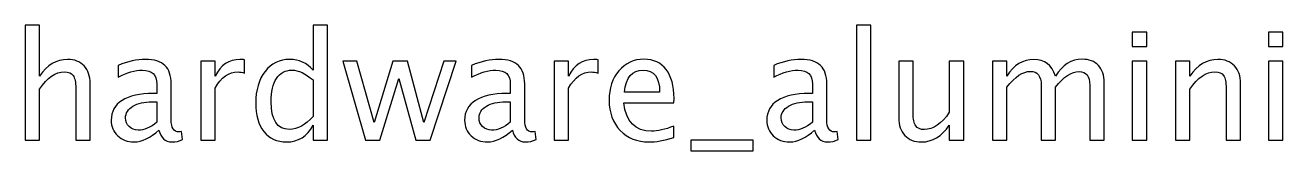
# Model space of a CAD drawing. Header units: centimetres. Extents: x -278 to 212, y -227 to 148.
# Drawn here: x -277.6 to -203.5, y -198.8 to -191.3 of the extents above; entities that cross this region are included whole.
import ezdxf

# ---------------------------------------------------------------- set-up
doc = ezdxf.new("R2010")
doc.units = ezdxf.units.CM
doc.header["$MEASUREMENT"] = 0
doc.layers.add('Layer 1', color=7, linetype='Continuous')

msp = doc.modelspace()

# ---------------------------------------------------------------- linework, layer by layer
at = {"layer": 'Layer 1'}
for points, knots in [([(-277.60928, -198.13531), (-277.60928, -198.13531), (-277.60928, -191.33552), (-277.60928, -191.33552), (-277.60928, -191.33552), (-277.60928, -191.33552), (-276.76262, -191.33552), (-276.76262, -191.33552), (-276.76262, -191.33552), (-276.76262, -191.33552), (-276.76262, -194.34442), (-276.76262, -194.34442), (-276.76262, -194.34442), (-276.3143, -193.69031), (-275.76455, -193.36399), (-275.11485, -193.36399), (-275.11485, -193.36399), (-274.70622, -193.36399), (-274.38137, -193.49187), (-274.14177, -193.74911), (-274.14177, -193.74911), (-273.90218, -194.00487), (-273.78165, -194.3503), (-273.78165, -194.78245), (-273.78165, -194.78245), (-273.78165, -194.78245), (-273.78165, -198.13531), (-273.78165, -198.13531), (-273.78165, -198.13531), (-273.78165, -198.13531), (-274.62831, -198.13531), (-274.62831, -198.13531), (-274.62831, -198.13531), (-274.62831, -198.13531), (-274.62831, -195.0588), (-274.62831, -195.0588), (-274.62831, -195.0588), (-274.62831, -194.7119), (-274.67976, -194.46495), (-274.78118, -194.31796), (-274.78118, -194.31796), (-274.88408, -194.1695), (-275.05312, -194.09601), (-275.28977, -194.09601), (-275.28977, -194.09601), (-275.81012, -194.09601), (-276.30107, -194.43555), (-276.76262, -195.11465), (-276.76262, -195.11465), (-276.76262, -195.11465), (-276.76262, -198.13531), (-276.76262, -198.13531), (-276.76262, -198.13531), (-276.76262, -198.13531), (-277.60928, -198.13531), (-277.60928, -198.13531)], [0, 0, 0, 0, 0.06666667, 0.06666667, 0.06666667, 0.06666667, 0.13333333, 0.13333333, 0.13333333, 0.13333333, 0.2, 0.2, 0.2, 0.2, 0.26666667, 0.26666667, 0.26666667, 0.26666667, 0.33333333, 0.33333333, 0.33333333, 0.33333333, 0.4, 0.4, 0.4, 0.4, 0.46666667, 0.46666667, 0.46666667, 0.46666667, 0.53333333, 0.53333333, 0.53333333, 0.53333333, 0.6, 0.6, 0.6, 0.6, 0.66666667, 0.66666667, 0.66666667, 0.66666667, 0.73333333, 0.73333333, 0.73333333, 0.73333333, 0.8, 0.8, 0.8, 0.8, 0.86666667, 0.86666667, 0.86666667, 0.86666667, 1, 1, 1, 1]), ([(-260.6495, -198.13531), (-260.6495, -198.13531), (-260.6495, -197.25778), (-260.6495, -197.25778), (-260.6495, -197.25778), (-260.99493, -197.91335), (-261.51528, -198.24114), (-262.21055, -198.24114), (-262.21055, -198.24114), (-262.77499, -198.24114), (-263.2189, -198.03683), (-263.54228, -197.62672), (-263.54228, -197.62672), (-263.86566, -197.21662), (-264.02735, -196.65658), (-264.02735, -195.94662), (-264.02735, -195.94662), (-264.02735, -195.17051), (-263.84361, -194.5458), (-263.47761, -194.07249), (-263.47761, -194.07249), (-263.11013, -193.60065), (-262.628, -193.36399), (-262.02975, -193.36399), (-262.02975, -193.36399), (-261.47559, -193.36399), (-261.01404, -193.57566), (-260.6495, -194.00046), (-260.6495, -194.00046), (-260.6495, -194.00046), (-260.6495, -191.33552), (-260.6495, -191.33552), (-260.6495, -191.33552), (-260.6495, -191.33552), (-259.80284, -191.33552), (-259.80284, -191.33552), (-259.80284, -191.33552), (-259.80284, -191.33552), (-259.80284, -198.13531), (-259.80284, -198.13531), (-259.80284, -198.13531), (-259.80284, -198.13531), (-260.6495, -198.13531), (-260.6495, -198.13531)], [0, 0, 0, 0, 0.08333333, 0.08333333, 0.08333333, 0.08333333, 0.16666667, 0.16666667, 0.16666667, 0.16666667, 0.25, 0.25, 0.25, 0.25, 0.33333333, 0.33333333, 0.33333333, 0.33333333, 0.41666667, 0.41666667, 0.41666667, 0.41666667, 0.5, 0.5, 0.5, 0.5, 0.58333333, 0.58333333, 0.58333333, 0.58333333, 0.66666667, 0.66666667, 0.66666667, 0.66666667, 0.75, 0.75, 0.75, 0.75, 0.83333333, 0.83333333, 0.83333333, 0.83333333, 1, 1, 1, 1]), ([(-228.63934, -198.13531), (-228.63934, -198.13531), (-228.63934, -191.33552), (-228.63934, -191.33552), (-228.63934, -191.33552), (-228.63934, -191.33552), (-227.79268, -191.33552), (-227.79268, -191.33552), (-227.79268, -191.33552), (-227.79268, -191.33552), (-227.79268, -198.13531), (-227.79268, -198.13531), (-227.79268, -198.13531), (-227.79268, -198.13531), (-228.63934, -198.13531), (-228.63934, -198.13531)], [0, 0, 0, 0, 0.2, 0.2, 0.2, 0.2, 0.4, 0.4, 0.4, 0.4, 0.6, 0.6, 0.6, 0.6, 1, 1, 1, 1]), ([(-212.38217, -192.60552), (-212.38217, -192.60552), (-212.38217, -191.75885), (-212.38217, -191.75885), (-212.38217, -191.75885), (-212.38217, -191.75885), (-211.53551, -191.75885), (-211.53551, -191.75885), (-211.53551, -191.75885), (-211.53551, -191.75885), (-211.53551, -192.60552), (-211.53551, -192.60552), (-211.53551, -192.60552), (-211.53551, -192.60552), (-212.38217, -192.60552), (-212.38217, -192.60552)], [0, 0, 0, 0, 0.2, 0.2, 0.2, 0.2, 0.4, 0.4, 0.4, 0.4, 0.6, 0.6, 0.6, 0.6, 1, 1, 1, 1]), ([(-204.35942, -192.60552), (-204.35942, -192.60552), (-204.35942, -191.75885), (-204.35942, -191.75885), (-204.35942, -191.75885), (-204.35942, -191.75885), (-203.51276, -191.75885), (-203.51276, -191.75885), (-203.51276, -191.75885), (-203.51276, -191.75885), (-203.51276, -192.60552), (-203.51276, -192.60552), (-203.51276, -192.60552), (-203.51276, -192.60552), (-204.35942, -192.60552), (-204.35942, -192.60552)], [0, 0, 0, 0, 0.2, 0.2, 0.2, 0.2, 0.4, 0.4, 0.4, 0.4, 0.6, 0.6, 0.6, 0.6, 1, 1, 1, 1]), ([(-269.72618, -197.54), (-270.23476, -198.00743), (-270.72424, -198.24114), (-271.19461, -198.24114), (-271.19461, -198.24114), (-271.5812, -198.24114), (-271.90311, -198.12061), (-272.1574, -197.87808), (-272.1574, -197.87808), (-272.41317, -197.63554), (-272.54105, -197.3298), (-272.54105, -196.96085), (-272.54105, -196.96085), (-272.54105, -196.4508), (-272.32644, -196.05833), (-271.89723, -195.78493), (-271.89723, -195.78493), (-271.46802, -195.51153), (-270.85213, -195.37483), (-270.04956, -195.37483), (-270.04956, -195.37483), (-270.04956, -195.37483), (-269.85112, -195.37483), (-269.85112, -195.37483), (-269.85112, -195.37483), (-269.85112, -195.37483), (-269.85112, -194.81185), (-269.85112, -194.81185), (-269.85112, -194.81185), (-269.85112, -194.26946), (-270.13334, -193.99899), (-270.69925, -193.99899), (-270.69925, -193.99899), (-271.13729, -193.99899), (-271.61648, -194.13716), (-272.13535, -194.41351), (-272.13535, -194.41351), (-272.13535, -194.41351), (-272.13535, -193.71677), (-272.13535, -193.71677), (-272.13535, -193.71677), (-271.56503, -193.48159), (-271.02704, -193.36399), (-270.52287, -193.36399), (-270.52287, -193.36399), (-270.00399, -193.36399), (-269.62034, -193.48159), (-269.37487, -193.71824), (-269.37487, -193.71824), (-269.12792, -193.9549), (-269.00445, -194.31943), (-269.00445, -194.81185), (-269.00445, -194.81185), (-269.00445, -194.81185), (-269.00445, -196.92411), (-269.00445, -196.92411), (-269.00445, -196.92411), (-269.00445, -197.40771), (-268.85599, -197.65024), (-268.5576, -197.65024), (-268.5576, -197.65024), (-268.52085, -197.65024), (-268.46647, -197.64436), (-268.39444, -197.6326), (-268.39444, -197.6326), (-268.39444, -197.6326), (-268.33418, -198.10297), (-268.33418, -198.10297), (-268.33418, -198.10297), (-268.52673, -198.19558), (-268.7384, -198.24114), (-268.97064, -198.24114), (-268.97064, -198.24114), (-269.36605, -198.24114), (-269.6174, -198.00743), (-269.72618, -197.54)], [0, 0, 0, 0, 0.05, 0.05, 0.05, 0.05, 0.1, 0.1, 0.1, 0.1, 0.15, 0.15, 0.15, 0.15, 0.2, 0.2, 0.2, 0.2, 0.25, 0.25, 0.25, 0.25, 0.3, 0.3, 0.3, 0.3, 0.35, 0.35, 0.35, 0.35, 0.4, 0.4, 0.4, 0.4, 0.45, 0.45, 0.45, 0.45, 0.5, 0.5, 0.5, 0.5, 0.55, 0.55, 0.55, 0.55, 0.6, 0.6, 0.6, 0.6, 0.65, 0.65, 0.65, 0.65, 0.7, 0.7, 0.7, 0.7, 0.75, 0.75, 0.75, 0.75, 0.8, 0.8, 0.8, 0.8, 0.85, 0.85, 0.85, 0.85, 0.9, 0.9, 0.9, 0.9, 1, 1, 1, 1]), ([(-267.26555, -198.13531), (-267.26555, -198.13531), (-267.26555, -193.46101), (-267.26555, -193.46101), (-267.26555, -193.46101), (-267.26555, -193.46101), (-266.41889, -193.46101), (-266.41889, -193.46101), (-266.41889, -193.46101), (-266.41889, -193.46101), (-266.41889, -194.34442), (-266.41889, -194.34442), (-266.41889, -194.34442), (-266.08228, -193.69031), (-265.59427, -193.36399), (-264.95339, -193.36399), (-264.95339, -193.36399), (-264.86667, -193.36399), (-264.77553, -193.37134), (-264.68146, -193.38604), (-264.68146, -193.38604), (-264.68146, -193.38604), (-264.68146, -194.17832), (-264.68146, -194.17832), (-264.68146, -194.17832), (-264.82845, -194.12981), (-264.9578, -194.10483), (-265.06951, -194.10483), (-265.06951, -194.10483), (-265.6075, -194.10483), (-266.05729, -194.42233), (-266.41889, -195.0588), (-266.41889, -195.0588), (-266.41889, -195.0588), (-266.41889, -198.13531), (-266.41889, -198.13531), (-266.41889, -198.13531), (-266.41889, -198.13531), (-267.26555, -198.13531), (-267.26555, -198.13531)], [0, 0, 0, 0, 0.09090909, 0.09090909, 0.09090909, 0.09090909, 0.18181818, 0.18181818, 0.18181818, 0.18181818, 0.27272727, 0.27272727, 0.27272727, 0.27272727, 0.36363636, 0.36363636, 0.36363636, 0.36363636, 0.45454545, 0.45454545, 0.45454545, 0.45454545, 0.54545455, 0.54545455, 0.54545455, 0.54545455, 0.63636364, 0.63636364, 0.63636364, 0.63636364, 0.72727273, 0.72727273, 0.72727273, 0.72727273, 0.81818182, 0.81818182, 0.81818182, 0.81818182, 1, 1, 1, 1]), ([(-248.90201, -197.54), (-249.41059, -198.00743), (-249.90007, -198.24114), (-250.37044, -198.24114), (-250.37044, -198.24114), (-250.75703, -198.24114), (-251.07894, -198.12061), (-251.33323, -197.87808), (-251.33323, -197.87808), (-251.589, -197.63554), (-251.71688, -197.3298), (-251.71688, -196.96085), (-251.71688, -196.96085), (-251.71688, -196.4508), (-251.50227, -196.05833), (-251.07306, -195.78493), (-251.07306, -195.78493), (-250.64385, -195.51153), (-250.02796, -195.37483), (-249.22539, -195.37483), (-249.22539, -195.37483), (-249.22539, -195.37483), (-249.02695, -195.37483), (-249.02695, -195.37483), (-249.02695, -195.37483), (-249.02695, -195.37483), (-249.02695, -194.81185), (-249.02695, -194.81185), (-249.02695, -194.81185), (-249.02695, -194.26946), (-249.30917, -193.99899), (-249.87508, -193.99899), (-249.87508, -193.99899), (-250.31312, -193.99899), (-250.79231, -194.13716), (-251.31118, -194.41351), (-251.31118, -194.41351), (-251.31118, -194.41351), (-251.31118, -193.71677), (-251.31118, -193.71677), (-251.31118, -193.71677), (-250.74086, -193.48159), (-250.20287, -193.36399), (-249.6987, -193.36399), (-249.6987, -193.36399), (-249.17982, -193.36399), (-248.79617, -193.48159), (-248.5507, -193.71824), (-248.5507, -193.71824), (-248.30375, -193.9549), (-248.18028, -194.31943), (-248.18028, -194.81185), (-248.18028, -194.81185), (-248.18028, -194.81185), (-248.18028, -196.92411), (-248.18028, -196.92411), (-248.18028, -196.92411), (-248.18028, -197.40771), (-248.03182, -197.65024), (-247.73343, -197.65024), (-247.73343, -197.65024), (-247.69668, -197.65024), (-247.6423, -197.64436), (-247.57027, -197.6326), (-247.57027, -197.6326), (-247.57027, -197.6326), (-247.51001, -198.10297), (-247.51001, -198.10297), (-247.51001, -198.10297), (-247.70256, -198.19558), (-247.91423, -198.24114), (-248.14647, -198.24114), (-248.14647, -198.24114), (-248.54188, -198.24114), (-248.79323, -198.00743), (-248.90201, -197.54)], [0, 0, 0, 0, 0.05, 0.05, 0.05, 0.05, 0.1, 0.1, 0.1, 0.1, 0.15, 0.15, 0.15, 0.15, 0.2, 0.2, 0.2, 0.2, 0.25, 0.25, 0.25, 0.25, 0.3, 0.3, 0.3, 0.3, 0.35, 0.35, 0.35, 0.35, 0.4, 0.4, 0.4, 0.4, 0.45, 0.45, 0.45, 0.45, 0.5, 0.5, 0.5, 0.5, 0.55, 0.55, 0.55, 0.55, 0.6, 0.6, 0.6, 0.6, 0.65, 0.65, 0.65, 0.65, 0.7, 0.7, 0.7, 0.7, 0.75, 0.75, 0.75, 0.75, 0.8, 0.8, 0.8, 0.8, 0.85, 0.85, 0.85, 0.85, 0.9, 0.9, 0.9, 0.9, 1, 1, 1, 1]), ([(-246.44138, -198.13531), (-246.44138, -198.13531), (-246.44138, -193.46101), (-246.44138, -193.46101), (-246.44138, -193.46101), (-246.44138, -193.46101), (-245.59472, -193.46101), (-245.59472, -193.46101), (-245.59472, -193.46101), (-245.59472, -193.46101), (-245.59472, -194.34442), (-245.59472, -194.34442), (-245.59472, -194.34442), (-245.25811, -193.69031), (-244.7701, -193.36399), (-244.12922, -193.36399), (-244.12922, -193.36399), (-244.0425, -193.36399), (-243.95136, -193.37134), (-243.85729, -193.38604), (-243.85729, -193.38604), (-243.85729, -193.38604), (-243.85729, -194.17832), (-243.85729, -194.17832), (-243.85729, -194.17832), (-244.00428, -194.12981), (-244.13363, -194.10483), (-244.24534, -194.10483), (-244.24534, -194.10483), (-244.78333, -194.10483), (-245.23312, -194.42233), (-245.59472, -195.0588), (-245.59472, -195.0588), (-245.59472, -195.0588), (-245.59472, -198.13531), (-245.59472, -198.13531), (-245.59472, -198.13531), (-245.59472, -198.13531), (-246.44138, -198.13531), (-246.44138, -198.13531)], [0, 0, 0, 0, 0.09090909, 0.09090909, 0.09090909, 0.09090909, 0.18181818, 0.18181818, 0.18181818, 0.18181818, 0.27272727, 0.27272727, 0.27272727, 0.27272727, 0.36363636, 0.36363636, 0.36363636, 0.36363636, 0.45454545, 0.45454545, 0.45454545, 0.45454545, 0.54545455, 0.54545455, 0.54545455, 0.54545455, 0.63636364, 0.63636364, 0.63636364, 0.63636364, 0.72727273, 0.72727273, 0.72727273, 0.72727273, 0.81818182, 0.81818182, 0.81818182, 0.81818182, 1, 1, 1, 1]), ([(-239.402, -197.98538), (-239.97086, -198.15589), (-240.45739, -198.24114), (-240.86309, -198.24114), (-240.86309, -198.24114), (-241.55541, -198.24114), (-242.11839, -198.01184), (-242.55201, -197.5547), (-242.55201, -197.5547), (-242.98563, -197.09756), (-243.20318, -196.50518), (-243.20318, -195.77611), (-243.20318, -195.77611), (-243.20318, -195.06908), (-243.01209, -194.48847), (-242.62845, -194.03427), (-242.62845, -194.03427), (-242.2448, -193.58154), (-241.75385, -193.35517), (-241.1556, -193.35517), (-241.1556, -193.35517), (-240.58969, -193.35517), (-240.15165, -193.55655), (-239.84297, -193.95931), (-239.84297, -193.95931), (-239.53429, -194.36206), (-239.37995, -194.93238), (-239.37995, -195.67175), (-239.37995, -195.67175), (-239.37995, -195.67175), (-239.38436, -195.93045), (-239.38436, -195.93045), (-239.38436, -195.93045), (-239.38436, -195.93045), (-242.33888, -195.93045), (-242.33888, -195.93045), (-242.33888, -195.93045), (-242.2154, -197.04758), (-241.67007, -197.60614), (-240.70434, -197.60614), (-240.70434, -197.60614), (-240.35009, -197.60614), (-239.91647, -197.50619), (-239.402, -197.30628), (-239.402, -197.30628), (-239.402, -197.30628), (-239.402, -197.98538), (-239.402, -197.98538)], [0, 0, 0, 0, 0.07692308, 0.07692308, 0.07692308, 0.07692308, 0.15384615, 0.15384615, 0.15384615, 0.15384615, 0.23076923, 0.23076923, 0.23076923, 0.23076923, 0.30769231, 0.30769231, 0.30769231, 0.30769231, 0.38461538, 0.38461538, 0.38461538, 0.38461538, 0.46153846, 0.46153846, 0.46153846, 0.46153846, 0.53846154, 0.53846154, 0.53846154, 0.53846154, 0.61538462, 0.61538462, 0.61538462, 0.61538462, 0.69230769, 0.69230769, 0.69230769, 0.69230769, 0.76923077, 0.76923077, 0.76923077, 0.76923077, 0.84615385, 0.84615385, 0.84615385, 0.84615385, 1, 1, 1, 1]), ([(-231.09997, -197.54), (-231.60855, -198.00743), (-232.09803, -198.24114), (-232.5684, -198.24114), (-232.5684, -198.24114), (-232.95499, -198.24114), (-233.2769, -198.12061), (-233.53119, -197.87808), (-233.53119, -197.87808), (-233.78696, -197.63554), (-233.91484, -197.3298), (-233.91484, -196.96085), (-233.91484, -196.96085), (-233.91484, -196.4508), (-233.70023, -196.05833), (-233.27102, -195.78493), (-233.27102, -195.78493), (-232.84181, -195.51153), (-232.22592, -195.37483), (-231.42335, -195.37483), (-231.42335, -195.37483), (-231.42335, -195.37483), (-231.22491, -195.37483), (-231.22491, -195.37483), (-231.22491, -195.37483), (-231.22491, -195.37483), (-231.22491, -194.81185), (-231.22491, -194.81185), (-231.22491, -194.81185), (-231.22491, -194.26946), (-231.50713, -193.99899), (-232.07304, -193.99899), (-232.07304, -193.99899), (-232.51108, -193.99899), (-232.99027, -194.13716), (-233.50914, -194.41351), (-233.50914, -194.41351), (-233.50914, -194.41351), (-233.50914, -193.71677), (-233.50914, -193.71677), (-233.50914, -193.71677), (-232.93882, -193.48159), (-232.40083, -193.36399), (-231.89666, -193.36399), (-231.89666, -193.36399), (-231.37778, -193.36399), (-230.99413, -193.48159), (-230.74866, -193.71824), (-230.74866, -193.71824), (-230.50171, -193.9549), (-230.37824, -194.31943), (-230.37824, -194.81185), (-230.37824, -194.81185), (-230.37824, -194.81185), (-230.37824, -196.92411), (-230.37824, -196.92411), (-230.37824, -196.92411), (-230.37824, -197.40771), (-230.22978, -197.65024), (-229.93139, -197.65024), (-229.93139, -197.65024), (-229.89464, -197.65024), (-229.84026, -197.64436), (-229.76823, -197.6326), (-229.76823, -197.6326), (-229.76823, -197.6326), (-229.70797, -198.10297), (-229.70797, -198.10297), (-229.70797, -198.10297), (-229.90052, -198.19558), (-230.11219, -198.24114), (-230.34443, -198.24114), (-230.34443, -198.24114), (-230.73984, -198.24114), (-230.99119, -198.00743), (-231.09997, -197.54)], [0, 0, 0, 0, 0.05, 0.05, 0.05, 0.05, 0.1, 0.1, 0.1, 0.1, 0.15, 0.15, 0.15, 0.15, 0.2, 0.2, 0.2, 0.2, 0.25, 0.25, 0.25, 0.25, 0.3, 0.3, 0.3, 0.3, 0.35, 0.35, 0.35, 0.35, 0.4, 0.4, 0.4, 0.4, 0.45, 0.45, 0.45, 0.45, 0.5, 0.5, 0.5, 0.5, 0.55, 0.55, 0.55, 0.55, 0.6, 0.6, 0.6, 0.6, 0.65, 0.65, 0.65, 0.65, 0.7, 0.7, 0.7, 0.7, 0.75, 0.75, 0.75, 0.75, 0.8, 0.8, 0.8, 0.8, 0.85, 0.85, 0.85, 0.85, 0.9, 0.9, 0.9, 0.9, 1, 1, 1, 1]), ([(-220.61659, -198.13531), (-220.61659, -198.13531), (-220.61659, -193.46101), (-220.61659, -193.46101), (-220.61659, -193.46101), (-220.61659, -193.46101), (-219.76993, -193.46101), (-219.76993, -193.46101), (-219.76993, -193.46101), (-219.76993, -193.46101), (-219.76993, -194.34442), (-219.76993, -194.34442), (-219.76993, -194.34442), (-219.35688, -193.69031), (-218.82772, -193.36399), (-218.17949, -193.36399), (-218.17949, -193.36399), (-217.55478, -193.36399), (-217.12998, -193.69031), (-216.90361, -194.34442), (-216.90361, -194.34442), (-216.50233, -193.68443), (-215.97904, -193.35517), (-215.33669, -193.35517), (-215.33669, -193.35517), (-214.92659, -193.35517), (-214.60762, -193.47571), (-214.37978, -193.71824), (-214.37978, -193.71824), (-214.15194, -193.96078), (-214.03729, -194.30032), (-214.03729, -194.73689), (-214.03729, -194.73689), (-214.03729, -194.73689), (-214.03729, -198.13531), (-214.03729, -198.13531), (-214.03729, -198.13531), (-214.03729, -198.13531), (-214.88396, -198.13531), (-214.88396, -198.13531), (-214.88396, -198.13531), (-214.88396, -198.13531), (-214.88396, -194.87653), (-214.88396, -194.87653), (-214.88396, -194.87653), (-214.88396, -194.34442), (-215.09562, -194.07837), (-215.51896, -194.07837), (-215.51896, -194.07837), (-215.95846, -194.07837), (-216.42001, -194.38852), (-216.90361, -195.01029), (-216.90361, -195.01029), (-216.90361, -195.01029), (-216.90361, -198.13531), (-216.90361, -198.13531), (-216.90361, -198.13531), (-216.90361, -198.13531), (-217.75028, -198.13531), (-217.75028, -198.13531), (-217.75028, -198.13531), (-217.75028, -198.13531), (-217.75028, -194.87359), (-217.75028, -194.87359), (-217.75028, -194.87359), (-217.75028, -194.33707), (-217.96488, -194.06955), (-218.39556, -194.06955), (-218.39556, -194.06955), (-218.82331, -194.06955), (-219.28192, -194.38117), (-219.76993, -195.00588), (-219.76993, -195.00588), (-219.76993, -195.00588), (-219.76993, -198.13531), (-219.76993, -198.13531), (-219.76993, -198.13531), (-219.76993, -198.13531), (-220.61659, -198.13531), (-220.61659, -198.13531)], [0, 0, 0, 0, 0.04761905, 0.04761905, 0.04761905, 0.04761905, 0.0952381, 0.0952381, 0.0952381, 0.0952381, 0.14285714, 0.14285714, 0.14285714, 0.14285714, 0.19047619, 0.19047619, 0.19047619, 0.19047619, 0.23809524, 0.23809524, 0.23809524, 0.23809524, 0.28571429, 0.28571429, 0.28571429, 0.28571429, 0.33333333, 0.33333333, 0.33333333, 0.33333333, 0.38095238, 0.38095238, 0.38095238, 0.38095238, 0.42857143, 0.42857143, 0.42857143, 0.42857143, 0.47619048, 0.47619048, 0.47619048, 0.47619048, 0.52380952, 0.52380952, 0.52380952, 0.52380952, 0.57142857, 0.57142857, 0.57142857, 0.57142857, 0.61904762, 0.61904762, 0.61904762, 0.61904762, 0.66666667, 0.66666667, 0.66666667, 0.66666667, 0.71428571, 0.71428571, 0.71428571, 0.71428571, 0.76190476, 0.76190476, 0.76190476, 0.76190476, 0.80952381, 0.80952381, 0.80952381, 0.80952381, 0.85714286, 0.85714286, 0.85714286, 0.85714286, 0.9047619, 0.9047619, 0.9047619, 0.9047619, 1, 1, 1, 1]), ([(-209.83335, -198.13531), (-209.83335, -198.13531), (-209.83335, -193.46101), (-209.83335, -193.46101), (-209.83335, -193.46101), (-209.83335, -193.46101), (-208.98669, -193.46101), (-208.98669, -193.46101), (-208.98669, -193.46101), (-208.98669, -193.46101), (-208.98669, -194.34442), (-208.98669, -194.34442), (-208.98669, -194.34442), (-208.53837, -193.69031), (-207.98862, -193.36399), (-207.33892, -193.36399), (-207.33892, -193.36399), (-206.93029, -193.36399), (-206.60544, -193.49187), (-206.36584, -193.74911), (-206.36584, -193.74911), (-206.12625, -194.00487), (-206.00572, -194.3503), (-206.00572, -194.78245), (-206.00572, -194.78245), (-206.00572, -194.78245), (-206.00572, -198.13531), (-206.00572, -198.13531), (-206.00572, -198.13531), (-206.00572, -198.13531), (-206.85238, -198.13531), (-206.85238, -198.13531), (-206.85238, -198.13531), (-206.85238, -198.13531), (-206.85238, -195.0588), (-206.85238, -195.0588), (-206.85238, -195.0588), (-206.85238, -194.7119), (-206.90383, -194.46495), (-207.00525, -194.31796), (-207.00525, -194.31796), (-207.10815, -194.1695), (-207.27719, -194.09601), (-207.51384, -194.09601), (-207.51384, -194.09601), (-208.03419, -194.09601), (-208.52514, -194.43555), (-208.98669, -195.11465), (-208.98669, -195.11465), (-208.98669, -195.11465), (-208.98669, -198.13531), (-208.98669, -198.13531), (-208.98669, -198.13531), (-208.98669, -198.13531), (-209.83335, -198.13531), (-209.83335, -198.13531)], [0, 0, 0, 0, 0.06666667, 0.06666667, 0.06666667, 0.06666667, 0.13333333, 0.13333333, 0.13333333, 0.13333333, 0.2, 0.2, 0.2, 0.2, 0.26666667, 0.26666667, 0.26666667, 0.26666667, 0.33333333, 0.33333333, 0.33333333, 0.33333333, 0.4, 0.4, 0.4, 0.4, 0.46666667, 0.46666667, 0.46666667, 0.46666667, 0.53333333, 0.53333333, 0.53333333, 0.53333333, 0.6, 0.6, 0.6, 0.6, 0.66666667, 0.66666667, 0.66666667, 0.66666667, 0.73333333, 0.73333333, 0.73333333, 0.73333333, 0.8, 0.8, 0.8, 0.8, 0.86666667, 0.86666667, 0.86666667, 0.86666667, 1, 1, 1, 1]), ([(-260.6495, -194.57961), (-261.08901, -194.19302), (-261.50499, -193.99899), (-261.89893, -193.99899), (-261.89893, -193.99899), (-262.28698, -193.99899), (-262.58684, -194.16068), (-262.79998, -194.48553), (-262.79998, -194.48553), (-263.01311, -194.80891), (-263.11895, -195.26752), (-263.11895, -195.86136), (-263.11895, -195.86136), (-263.11895, -196.95351), (-262.75735, -197.50031), (-262.03269, -197.50031), (-262.03269, -197.50031), (-261.56232, -197.50031), (-261.10077, -197.24308), (-260.6495, -196.73008), (-260.6495, -196.73008), (-260.6495, -196.73008), (-260.6495, -194.57961), (-260.6495, -194.57961)], [0, 0, 0, 0, 0.14285714, 0.14285714, 0.14285714, 0.14285714, 0.28571429, 0.28571429, 0.28571429, 0.28571429, 0.42857143, 0.42857143, 0.42857143, 0.42857143, 0.57142857, 0.57142857, 0.57142857, 0.57142857, 0.71428571, 0.71428571, 0.71428571, 0.71428571, 1, 1, 1, 1]), ([(-257.55976, -198.13531), (-257.55976, -198.13531), (-258.90031, -193.46101), (-258.90031, -193.46101), (-258.90031, -193.46101), (-258.90031, -193.46101), (-258.07423, -193.46101), (-258.07423, -193.46101), (-258.07423, -193.46101), (-258.07423, -193.46101), (-257.04676, -197.09021), (-257.04676, -197.09021), (-257.04676, -197.09021), (-257.04676, -197.09021), (-255.93845, -193.46101), (-255.93845, -193.46101), (-255.93845, -193.46101), (-255.93845, -193.46101), (-255.09179, -193.46101), (-255.09179, -193.46101), (-255.09179, -193.46101), (-255.09179, -193.46101), (-254.11724, -197.08433), (-254.11724, -197.08433), (-254.11724, -197.08433), (-254.11724, -197.08433), (-252.93837, -193.46101), (-252.93837, -193.46101), (-252.93837, -193.46101), (-252.93837, -193.46101), (-252.21518, -193.46101), (-252.21518, -193.46101), (-252.21518, -193.46101), (-252.21518, -193.46101), (-253.74094, -198.13531), (-253.74094, -198.13531), (-253.74094, -198.13531), (-253.74094, -198.13531), (-254.58761, -198.13531), (-254.58761, -198.13531), (-254.58761, -198.13531), (-254.58761, -198.13531), (-255.59008, -194.48994), (-255.59008, -194.48994), (-255.59008, -194.48994), (-255.59008, -194.48994), (-256.71309, -198.13531), (-256.71309, -198.13531), (-256.71309, -198.13531), (-256.71309, -198.13531), (-257.55976, -198.13531), (-257.55976, -198.13531)], [0, 0, 0, 0, 0.07142857, 0.07142857, 0.07142857, 0.07142857, 0.14285714, 0.14285714, 0.14285714, 0.14285714, 0.21428571, 0.21428571, 0.21428571, 0.21428571, 0.28571429, 0.28571429, 0.28571429, 0.28571429, 0.35714286, 0.35714286, 0.35714286, 0.35714286, 0.42857143, 0.42857143, 0.42857143, 0.42857143, 0.5, 0.5, 0.5, 0.5, 0.57142857, 0.57142857, 0.57142857, 0.57142857, 0.64285714, 0.64285714, 0.64285714, 0.64285714, 0.71428571, 0.71428571, 0.71428571, 0.71428571, 0.78571429, 0.78571429, 0.78571429, 0.78571429, 0.85714286, 0.85714286, 0.85714286, 0.85714286, 1, 1, 1, 1]), ([(-242.29478, -195.29545), (-242.29478, -195.29545), (-240.23103, -195.29545), (-240.23103, -195.29545), (-240.23103, -195.29545), (-240.23103, -194.42527), (-240.55588, -193.99017), (-241.20411, -193.99017), (-241.20411, -193.99017), (-241.85675, -193.99017), (-242.21981, -194.42527), (-242.29478, -195.29545)], [0, 0, 0, 0, 0.25, 0.25, 0.25, 0.25, 0.5, 0.5, 0.5, 0.5, 1, 1, 1, 1]), ([(-223.16247, -198.13531), (-223.16247, -198.13531), (-223.16247, -197.25631), (-223.16247, -197.25631), (-223.16247, -197.25631), (-223.61373, -197.91335), (-224.16201, -198.24114), (-224.80583, -198.24114), (-224.80583, -198.24114), (-225.21446, -198.24114), (-225.53931, -198.11326), (-225.78037, -197.85603), (-225.78037, -197.85603), (-226.02291, -197.59879), (-226.14344, -197.25337), (-226.14344, -196.8168), (-226.14344, -196.8168), (-226.14344, -196.8168), (-226.14344, -193.46101), (-226.14344, -193.46101), (-226.14344, -193.46101), (-226.14344, -193.46101), (-225.29677, -193.46101), (-225.29677, -193.46101), (-225.29677, -193.46101), (-225.29677, -193.46101), (-225.29677, -196.54046), (-225.29677, -196.54046), (-225.29677, -196.54046), (-225.29677, -196.89177), (-225.24533, -197.14018), (-225.1439, -197.28717), (-225.1439, -197.28717), (-225.04101, -197.43563), (-224.8705, -197.50913), (-224.63091, -197.50913), (-224.63091, -197.50913), (-224.1135, -197.50913), (-223.62255, -197.16958), (-223.16247, -196.48901), (-223.16247, -196.48901), (-223.16247, -196.48901), (-223.16247, -193.46101), (-223.16247, -193.46101), (-223.16247, -193.46101), (-223.16247, -193.46101), (-222.3158, -193.46101), (-222.3158, -193.46101), (-222.3158, -193.46101), (-222.3158, -193.46101), (-222.3158, -198.13531), (-222.3158, -198.13531), (-222.3158, -198.13531), (-222.3158, -198.13531), (-223.16247, -198.13531), (-223.16247, -198.13531)], [0, 0, 0, 0, 0.06666667, 0.06666667, 0.06666667, 0.06666667, 0.13333333, 0.13333333, 0.13333333, 0.13333333, 0.2, 0.2, 0.2, 0.2, 0.26666667, 0.26666667, 0.26666667, 0.26666667, 0.33333333, 0.33333333, 0.33333333, 0.33333333, 0.4, 0.4, 0.4, 0.4, 0.46666667, 0.46666667, 0.46666667, 0.46666667, 0.53333333, 0.53333333, 0.53333333, 0.53333333, 0.6, 0.6, 0.6, 0.6, 0.66666667, 0.66666667, 0.66666667, 0.66666667, 0.73333333, 0.73333333, 0.73333333, 0.73333333, 0.8, 0.8, 0.8, 0.8, 0.86666667, 0.86666667, 0.86666667, 0.86666667, 1, 1, 1, 1]), ([(-212.38217, -198.13531), (-212.38217, -198.13531), (-212.38217, -193.46101), (-212.38217, -193.46101), (-212.38217, -193.46101), (-212.38217, -193.46101), (-211.53551, -193.46101), (-211.53551, -193.46101), (-211.53551, -193.46101), (-211.53551, -193.46101), (-211.53551, -198.13531), (-211.53551, -198.13531), (-211.53551, -198.13531), (-211.53551, -198.13531), (-212.38217, -198.13531), (-212.38217, -198.13531)], [0, 0, 0, 0, 0.2, 0.2, 0.2, 0.2, 0.4, 0.4, 0.4, 0.4, 0.6, 0.6, 0.6, 0.6, 1, 1, 1, 1]), ([(-204.35942, -198.13531), (-204.35942, -198.13531), (-204.35942, -193.46101), (-204.35942, -193.46101), (-204.35942, -193.46101), (-204.35942, -193.46101), (-203.51276, -193.46101), (-203.51276, -193.46101), (-203.51276, -193.46101), (-203.51276, -193.46101), (-203.51276, -198.13531), (-203.51276, -198.13531), (-203.51276, -198.13531), (-203.51276, -198.13531), (-204.35942, -198.13531), (-204.35942, -198.13531)], [0, 0, 0, 0, 0.2, 0.2, 0.2, 0.2, 0.4, 0.4, 0.4, 0.4, 0.6, 0.6, 0.6, 0.6, 1, 1, 1, 1]), ([(-269.85112, -197.07845), (-269.85112, -197.07845), (-269.85112, -195.87753), (-269.85112, -195.87753), (-269.85112, -195.87753), (-269.85112, -195.87753), (-270.12305, -195.86871), (-270.12305, -195.86871), (-270.12305, -195.86871), (-270.59342, -195.86871), (-270.97266, -195.95544), (-271.26223, -196.12889), (-271.26223, -196.12889), (-271.55033, -196.30381), (-271.69438, -196.53458), (-271.69438, -196.82268), (-271.69438, -196.82268), (-271.69438, -197.02406), (-271.62236, -197.19457), (-271.47978, -197.33421), (-271.47978, -197.33421), (-271.33572, -197.47385), (-271.16081, -197.54441), (-270.95355, -197.54441), (-270.95355, -197.54441), (-270.60077, -197.54441), (-270.23329, -197.3886), (-269.85112, -197.07845)], [0, 0, 0, 0, 0.125, 0.125, 0.125, 0.125, 0.25, 0.25, 0.25, 0.25, 0.375, 0.375, 0.375, 0.375, 0.5, 0.5, 0.5, 0.5, 0.625, 0.625, 0.625, 0.625, 0.75, 0.75, 0.75, 0.75, 1, 1, 1, 1]), ([(-249.02695, -197.07845), (-249.02695, -197.07845), (-249.02695, -195.87753), (-249.02695, -195.87753), (-249.02695, -195.87753), (-249.02695, -195.87753), (-249.29888, -195.86871), (-249.29888, -195.86871), (-249.29888, -195.86871), (-249.76925, -195.86871), (-250.14849, -195.95544), (-250.43806, -196.12889), (-250.43806, -196.12889), (-250.72616, -196.30381), (-250.87021, -196.53458), (-250.87021, -196.82268), (-250.87021, -196.82268), (-250.87021, -197.02406), (-250.79819, -197.19457), (-250.65561, -197.33421), (-250.65561, -197.33421), (-250.51155, -197.47385), (-250.33664, -197.54441), (-250.12938, -197.54441), (-250.12938, -197.54441), (-249.7766, -197.54441), (-249.40912, -197.3886), (-249.02695, -197.07845)], [0, 0, 0, 0, 0.125, 0.125, 0.125, 0.125, 0.25, 0.25, 0.25, 0.25, 0.375, 0.375, 0.375, 0.375, 0.5, 0.5, 0.5, 0.5, 0.625, 0.625, 0.625, 0.625, 0.75, 0.75, 0.75, 0.75, 1, 1, 1, 1]), ([(-231.22491, -197.07845), (-231.22491, -197.07845), (-231.22491, -195.87753), (-231.22491, -195.87753), (-231.22491, -195.87753), (-231.22491, -195.87753), (-231.49684, -195.86871), (-231.49684, -195.86871), (-231.49684, -195.86871), (-231.96721, -195.86871), (-232.34645, -195.95544), (-232.63602, -196.12889), (-232.63602, -196.12889), (-232.92412, -196.30381), (-233.06817, -196.53458), (-233.06817, -196.82268), (-233.06817, -196.82268), (-233.06817, -197.02406), (-232.99615, -197.19457), (-232.85357, -197.33421), (-232.85357, -197.33421), (-232.70951, -197.47385), (-232.5346, -197.54441), (-232.32734, -197.54441), (-232.32734, -197.54441), (-231.97456, -197.54441), (-231.60708, -197.3886), (-231.22491, -197.07845)], [0, 0, 0, 0, 0.125, 0.125, 0.125, 0.125, 0.25, 0.25, 0.25, 0.25, 0.375, 0.375, 0.375, 0.375, 0.5, 0.5, 0.5, 0.5, 0.625, 0.625, 0.625, 0.625, 0.75, 0.75, 0.75, 0.75, 1, 1, 1, 1]), ([(-238.39511, -198.77031), (-238.39511, -198.77031), (-238.39511, -198.13531), (-238.39511, -198.13531), (-238.39511, -198.13531), (-238.39511, -198.13531), (-234.72623, -198.13531), (-234.72623, -198.13531), (-234.72623, -198.13531), (-234.72623, -198.13531), (-234.72623, -198.77031), (-234.72623, -198.77031), (-234.72623, -198.77031), (-234.72623, -198.77031), (-238.39511, -198.77031), (-238.39511, -198.77031)], [0, 0, 0, 0, 0.2, 0.2, 0.2, 0.2, 0.4, 0.4, 0.4, 0.4, 0.6, 0.6, 0.6, 0.6, 1, 1, 1, 1])]:
    msp.add_open_spline(points, degree=3, knots=knots, dxfattribs=at)

doc.saveas('drawing.dxf')
